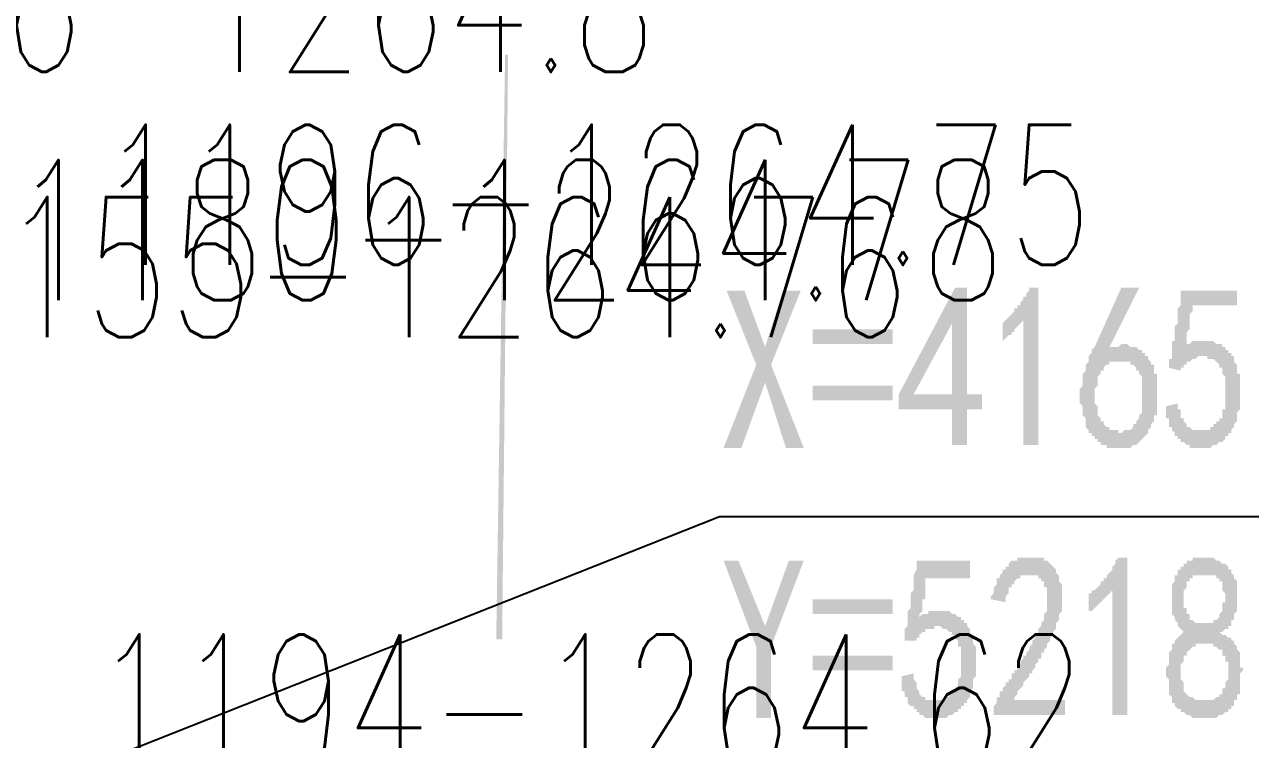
# Model space of a CAD drawing. Header units: millimetres. Extents: x 6156 to 7119, y 3162 to 3647.
# Drawn here: x 6993.06 to 7019.28, y 3537.29 to 3552.59 of the extents above; entities that cross this region are included whole.
import ezdxf
from ezdxf.enums import TextEntityAlignment as Align

# ---------------------------------------------------------------- set-up
doc = ezdxf.new("R2010")
doc.units = ezdxf.units.MM
doc.layers.add('图层1', color=7, linetype='Continuous')
doc.layers.add('点图2', color=30, linetype='Continuous', lineweight=5)
doc.styles.add('HBtxt', font='txt', dxfattribs={"width": 0.7, "bigfont": 'HZTXT'})

msp = doc.modelspace()

# ---------------------------------------------------------------- hatches: boundary and pattern name
at = {"layer": '图层1', "transparency": 33554559}
for points in [[(7009.727, 3543.531), (7009.346, 3543.531), (7008.901, 3544.928), (7008.393, 3543.531), (7008.012, 3543.531), (7008.711, 3545.309), (7008.076, 3546.897), (7008.457, 3546.897), (7008.901, 3545.69), (7009.282, 3546.897), (7009.663, 3546.897), (7009.028, 3545.309)], [(7014.426, 3546.325), (7014.426, 3546.262), (7014.426, 3546.262), (7014.362, 3546.198), (7014.362, 3546.198), (7014.299, 3546.135), (7014.299, 3546.135), (7014.235, 3546.071), (7014.235, 3546.071), (7014.235, 3546.008), (7014.172, 3546.008), (7014.172, 3545.944), (7014.108, 3545.944), (7014.045, 3545.881), (7014.045, 3545.881), (7013.981, 3545.817), (7013.981, 3545.817), (7013.981, 3545.817), (7013.981, 3546.198), (7013.981, 3546.198), (7014.045, 3546.262), (7014.045, 3546.262), (7014.108, 3546.325), (7014.108, 3546.325), (7014.172, 3546.389), (7014.172, 3546.389), (7014.235, 3546.452), (7014.235, 3546.452), (7014.235, 3546.516), (7014.299, 3546.516), (7014.299, 3546.579), (7014.362, 3546.579), (7014.362, 3546.643), (7014.362, 3546.643), (7014.426, 3546.706), (7014.426, 3546.77), (7014.489, 3546.77), (7014.489, 3546.833), (7014.489, 3546.833), (7014.553, 3546.897), (7014.553, 3546.96), (7014.553, 3546.96), (7014.743, 3546.96), (7014.743, 3543.595), (7014.426, 3543.595)], [(7017.728, 3544.484), (7017.728, 3544.42), (7017.728, 3544.357), (7017.791, 3544.357), (7017.791, 3544.293), (7017.791, 3544.23), (7017.791, 3544.166), (7017.855, 3544.166), (7017.855, 3544.103), (7017.855, 3544.103), (7017.918, 3544.039), (7017.918, 3544.039), (7017.918, 3543.976), (7017.982, 3543.976), (7017.982, 3543.976), (7018.045, 3543.912), (7018.045, 3543.912), (7018.045, 3543.912), (7018.109, 3543.912), (7018.172, 3543.912), (7018.172, 3543.912), (7018.236, 3543.912), (7018.299, 3543.912), (7018.299, 3543.912), (7018.363, 3543.912), (7018.363, 3543.912), (7018.426, 3543.912), (7018.426, 3543.976), (7018.49, 3543.976), (7018.49, 3543.976), (7018.49, 3544.039), (7018.553, 3544.039), (7018.553, 3544.103), (7018.617, 3544.103), (7018.617, 3544.166), (7018.68, 3544.166), (7018.68, 3544.23), (7018.68, 3544.293), (7018.68, 3544.293), (7018.68, 3544.357), (7018.744, 3544.357), (7018.744, 3544.42), (7018.744, 3544.484), (7018.744, 3544.484), (7018.744, 3544.547), (7018.744, 3544.611), (7018.744, 3544.674), (7018.744, 3544.738), (7018.744, 3544.738), (7018.744, 3544.801), (7018.744, 3544.865), (7018.744, 3544.865), (7018.744, 3544.928), (7018.744, 3544.992), (7018.744, 3545.055), (7018.744, 3545.055), (7018.68, 3545.119), (7018.68, 3545.182), (7018.68, 3545.182), (7018.68, 3545.246), (7018.617, 3545.246), (7018.617, 3545.309), (7018.617, 3545.309), (7018.553, 3545.373), (7018.553, 3545.373), (7018.49, 3545.436), (7018.49, 3545.436), (7018.426, 3545.436), (7018.426, 3545.436), (7018.363, 3545.436), (7018.363, 3545.5), (7018.299, 3545.5), (7018.299, 3545.5), (7018.236, 3545.5), (7018.172, 3545.5), (7018.172, 3545.5), (7018.109, 3545.436), (7018.109, 3545.436), (7018.045, 3545.436), (7018.045, 3545.436), (7017.982, 3545.373), (7017.982, 3545.373), (7017.918, 3545.373), (7017.918, 3545.309), (7017.855, 3545.309), (7017.855, 3545.246), (7017.791, 3545.246), (7017.791, 3545.182), (7017.791, 3545.182), (7017.537, 3545.246), (7017.537, 3545.246), (7017.537, 3545.246), (7017.537, 3545.246), (7017.537, 3545.246), (7017.537, 3545.309), (7017.537, 3545.309), (7017.537, 3545.309), (7017.537, 3545.373), (7017.537, 3545.373), (7017.537, 3545.436), (7017.601, 3545.436), (7017.601, 3545.5), (7017.601, 3545.5), (7017.601, 3545.563), (7017.601, 3545.563), (7017.601, 3545.627), (7017.601, 3545.69), (7017.601, 3545.754), (7017.601, 3545.817), (7017.664, 3545.817), (7017.664, 3545.881), (7017.664, 3545.944), (7017.664, 3546.008), (7017.664, 3546.071), (7017.664, 3546.135), (7017.728, 3546.198), (7017.728, 3546.262), (7017.728, 3546.389), (7017.728, 3546.452), (7017.728, 3546.516), (7017.791, 3546.579), (7017.791, 3546.706), (7017.791, 3546.77), (7017.791, 3546.833), (7017.791, 3546.897), (7018.997, 3546.897), (7018.997, 3546.579), (7018.045, 3546.579), (7018.045, 3546.516), (7018.045, 3546.452), (7017.982, 3546.389), (7017.982, 3546.325), (7017.982, 3546.262), (7017.982, 3546.198), (7017.982, 3546.135), (7017.982, 3546.135), (7017.982, 3546.071), (7017.918, 3546.008), (7017.918, 3545.944), (7017.918, 3545.944), (7017.918, 3545.881), (7017.918, 3545.817), (7017.918, 3545.817), (7017.918, 3545.754), (7017.918, 3545.69), (7017.855, 3545.69), (7017.918, 3545.754), (7017.982, 3545.754), (7017.982, 3545.754), (7018.045, 3545.817), (7018.045, 3545.817), (7018.109, 3545.817), (7018.172, 3545.817), (7018.172, 3545.817), (7018.236, 3545.817), (7018.236, 3545.817), (7018.299, 3545.817), (7018.299, 3545.817), (7018.363, 3545.817), (7018.363, 3545.817), (7018.426, 3545.817), (7018.426, 3545.817), (7018.49, 3545.817), (7018.49, 3545.817), (7018.553, 3545.754), (7018.617, 3545.754), (7018.617, 3545.754), (7018.68, 3545.754), (7018.68, 3545.754), (7018.68, 3545.69), (7018.744, 3545.69), (7018.744, 3545.627), (7018.807, 3545.627), (7018.807, 3545.563), (7018.871, 3545.563), (7018.871, 3545.5), (7018.934, 3545.5), (7018.934, 3545.436), (7018.934, 3545.436), (7018.934, 3545.373), (7018.997, 3545.309), (7018.997, 3545.309), (7018.997, 3545.246), (7018.997, 3545.182), (7018.997, 3545.119), (7019.061, 3545.119), (7019.061, 3545.055), (7019.061, 3545.055), (7019.061, 3544.992), (7019.061, 3544.992), (7019.061, 3544.928), (7019.061, 3544.865), (7019.061, 3544.801), (7019.061, 3544.738), (7019.061, 3544.738), (7019.061, 3544.674), (7019.061, 3544.674), (7019.061, 3544.611), (7019.061, 3544.547), (7019.061, 3544.484), (7019.061, 3544.42), (7019.061, 3544.42), (7019.061, 3544.357), (7018.997, 3544.293), (7018.997, 3544.23), (7018.997, 3544.23), (7018.997, 3544.166), (7018.997, 3544.103), (7018.934, 3544.039), (7018.934, 3544.039), (7018.934, 3543.976), (7018.871, 3543.912), (7018.871, 3543.912), (7018.871, 3543.849), (7018.807, 3543.849), (7018.807, 3543.849), (7018.807, 3543.785), (7018.744, 3543.785), (7018.744, 3543.722), (7018.744, 3543.722), (7018.68, 3543.658), (7018.68, 3543.658), (7018.617, 3543.658), (7018.553, 3543.595), (7018.553, 3543.595), (7018.49, 3543.595), (7018.49, 3543.595), (7018.426, 3543.531), (7018.426, 3543.531), (7018.363, 3543.531), (7018.363, 3543.531), (7018.299, 3543.531), (7018.236, 3543.531), (7018.236, 3543.531), (7018.172, 3543.531), (7018.172, 3543.531), (7018.109, 3543.531), (7018.109, 3543.531), (7018.045, 3543.531), (7017.982, 3543.531), (7017.982, 3543.595), (7017.918, 3543.595), (7017.918, 3543.595), (7017.855, 3543.658), (7017.855, 3543.658), (7017.791, 3543.658), (7017.791, 3543.722), (7017.728, 3543.722), (7017.728, 3543.722), (7017.728, 3543.785), (7017.664, 3543.785), (7017.664, 3543.849), (7017.664, 3543.849), (7017.601, 3543.912), (7017.601, 3543.912), (7017.601, 3543.976), (7017.537, 3543.976), (7017.537, 3544.039), (7017.537, 3544.103), (7017.537, 3544.166), (7017.474, 3544.166), (7017.474, 3544.23), (7017.474, 3544.293), (7017.474, 3544.357), (7017.474, 3544.42)], [(7009.727, 3541.118), (7009.028, 3539.277), (7009.028, 3537.753), (7008.711, 3537.753), (7008.711, 3539.277), (7008.012, 3541.118), (7008.33, 3541.118), (7008.901, 3539.721), (7008.901, 3539.721), (7009.409, 3541.118)], [(7012.076, 3538.706), (7012.076, 3538.642), (7012.076, 3538.579), (7012.076, 3538.579), (7012.14, 3538.515), (7012.14, 3538.452), (7012.14, 3538.388), (7012.14, 3538.388), (7012.203, 3538.325), (7012.203, 3538.261), (7012.203, 3538.261), (7012.267, 3538.198), (7012.267, 3538.198), (7012.33, 3538.198), (7012.33, 3538.134), (7012.33, 3538.134), (7012.394, 3538.134), (7012.394, 3538.134), (7012.457, 3538.134), (7012.521, 3538.134), (7012.521, 3538.134), (7012.584, 3538.134), (7012.584, 3538.134), (7012.648, 3538.134), (7012.711, 3538.134), (7012.711, 3538.134), (7012.775, 3538.134), (7012.775, 3538.198), (7012.838, 3538.198), (7012.838, 3538.198), (7012.838, 3538.261), (7012.902, 3538.261), (7012.902, 3538.325), (7012.965, 3538.325), (7012.965, 3538.388), (7012.965, 3538.388), (7013.029, 3538.452), (7013.029, 3538.515), (7013.029, 3538.515), (7013.029, 3538.515), (7013.029, 3538.579), (7013.092, 3538.642), (7013.092, 3538.706), (7013.092, 3538.706), (7013.092, 3538.769), (7013.092, 3538.833), (7013.092, 3538.896), (7013.092, 3538.959), (7013.092, 3538.959), (7013.092, 3539.023), (7013.092, 3539.023), (7013.092, 3539.086), (7013.092, 3539.15), (7013.092, 3539.213), (7013.092, 3539.277), (7013.029, 3539.277), (7013.029, 3539.34), (7013.029, 3539.404), (7013.029, 3539.404), (7013.029, 3539.404), (7012.965, 3539.467), (7012.965, 3539.531), (7012.902, 3539.531), (7012.902, 3539.594), (7012.838, 3539.594), (7012.838, 3539.594), (7012.775, 3539.658), (7012.775, 3539.658), (7012.775, 3539.658), (7012.711, 3539.658), (7012.711, 3539.658), (7012.648, 3539.721), (7012.584, 3539.721), (7012.584, 3539.721), (7012.521, 3539.721), (7012.521, 3539.658), (7012.457, 3539.658), (7012.457, 3539.658), (7012.394, 3539.658), (7012.33, 3539.658), (7012.33, 3539.594), (7012.267, 3539.594), (7012.267, 3539.594), (7012.203, 3539.531), (7012.203, 3539.531), (7012.203, 3539.467), (7012.14, 3539.467), (7012.14, 3539.404), (7012.14, 3539.404), (7011.886, 3539.404), (7011.886, 3539.467), (7011.886, 3539.467), (7011.886, 3539.467), (7011.886, 3539.467), (7011.886, 3539.467), (7011.886, 3539.531), (7011.886, 3539.531), (7011.886, 3539.531), (7011.886, 3539.594), (7011.886, 3539.594), (7011.886, 3539.658), (7011.886, 3539.658), (7011.949, 3539.721), (7011.949, 3539.785), (7011.949, 3539.785), (7011.949, 3539.848), (7011.949, 3539.912), (7011.949, 3539.975), (7011.949, 3539.975), (7011.949, 3540.039), (7012.013, 3540.102), (7012.013, 3540.166), (7012.013, 3540.229), (7012.013, 3540.293), (7012.013, 3540.356), (7012.013, 3540.42), (7012.076, 3540.483), (7012.076, 3540.61), (7012.076, 3540.674), (7012.076, 3540.737), (7012.076, 3540.801), (7012.14, 3540.928), (7012.14, 3540.991), (7012.14, 3541.055), (7012.14, 3541.118), (7013.283, 3541.118), (7013.283, 3540.737), (7012.394, 3540.737), (7012.33, 3540.737), (7012.33, 3540.674), (7012.33, 3540.61), (7012.33, 3540.547), (7012.33, 3540.483), (7012.33, 3540.42), (7012.33, 3540.356), (7012.33, 3540.293), (7012.267, 3540.293), (7012.267, 3540.229), (7012.267, 3540.166), (7012.267, 3540.102), (7012.267, 3540.102), (7012.267, 3540.039), (7012.267, 3540.039), (7012.203, 3539.975), (7012.203, 3539.912), (7012.203, 3539.912), (7012.267, 3539.975), (7012.267, 3539.975), (7012.33, 3539.975), (7012.394, 3539.975), (7012.394, 3540.039), (7012.457, 3540.039), (7012.457, 3540.039), (7012.521, 3540.039), (7012.521, 3540.039), (7012.584, 3540.039), (7012.648, 3540.039), (7012.648, 3540.039), (7012.648, 3540.039), (7012.711, 3540.039), (7012.775, 3540.039), (7012.775, 3540.039), (7012.838, 3540.039), (7012.838, 3540.039), (7012.902, 3539.975), (7012.902, 3539.975), (7012.965, 3539.975), (7013.029, 3539.912), (7013.029, 3539.912), (7013.029, 3539.912), (7013.092, 3539.912), (7013.092, 3539.848), (7013.156, 3539.848), (7013.156, 3539.785), (7013.219, 3539.785), (7013.219, 3539.721), (7013.219, 3539.721), (7013.283, 3539.658), (7013.283, 3539.658), (7013.283, 3539.594), (7013.283, 3539.531), (7013.346, 3539.531), (7013.346, 3539.467), (7013.346, 3539.404), (7013.346, 3539.34), (7013.346, 3539.34), (7013.41, 3539.277), (7013.41, 3539.277), (7013.41, 3539.213), (7013.41, 3539.15), (7013.41, 3539.15), (7013.41, 3539.086), (7013.41, 3539.023), (7013.41, 3538.959), (7013.41, 3538.896), (7013.41, 3538.896), (7013.41, 3538.833), (7013.41, 3538.833), (7013.41, 3538.769), (7013.41, 3538.706), (7013.41, 3538.642), (7013.41, 3538.642), (7013.346, 3538.579), (7013.346, 3538.515), (7013.346, 3538.452), (7013.346, 3538.452), (7013.346, 3538.388), (7013.283, 3538.325), (7013.283, 3538.261), (7013.283, 3538.261), (7013.283, 3538.198), (7013.219, 3538.134), (7013.219, 3538.134), (7013.219, 3538.071), (7013.156, 3538.071), (7013.156, 3538.071), (7013.156, 3538.007), (7013.092, 3538.007), (7013.092, 3537.944), (7013.029, 3537.944), (7013.029, 3537.88), (7012.965, 3537.88), (7012.965, 3537.88), (7012.902, 3537.817), (7012.902, 3537.817), (7012.838, 3537.817), (7012.838, 3537.817), (7012.775, 3537.753), (7012.775, 3537.753), (7012.711, 3537.753), (7012.648, 3537.753), (7012.648, 3537.753), (7012.584, 3537.753), (7012.584, 3537.753), (7012.521, 3537.753), (7012.457, 3537.753), (7012.457, 3537.753), (7012.394, 3537.753), (7012.394, 3537.753), (7012.33, 3537.753), (7012.33, 3537.753), (7012.267, 3537.817), (7012.267, 3537.817), (7012.203, 3537.817), (7012.203, 3537.88), (7012.14, 3537.88), (7012.14, 3537.944), (7012.076, 3537.944), (7012.076, 3537.944), (7012.076, 3538.007), (7012.013, 3538.007), (7012.013, 3538.007), (7011.949, 3538.071), (7011.949, 3538.134), (7011.949, 3538.134), (7011.949, 3538.198), (7011.886, 3538.198), (7011.886, 3538.261), (7011.886, 3538.325), (7011.822, 3538.325), (7011.822, 3538.388), (7011.822, 3538.452), (7011.822, 3538.515), (7011.822, 3538.579), (7011.822, 3538.642)], [(7013.791, 3537.88), (7013.791, 3537.943), (7013.791, 3537.943), (7013.791, 3538.007), (7013.854, 3538.07), (7013.854, 3538.134), (7013.854, 3538.134), (7013.854, 3538.197), (7013.918, 3538.197), (7013.918, 3538.261), (7013.918, 3538.324), (7013.981, 3538.324), (7013.981, 3538.388), (7013.981, 3538.388), (7014.045, 3538.451), (7014.045, 3538.451), (7014.045, 3538.515), (7014.108, 3538.515), (7014.108, 3538.515), (7014.108, 3538.578), (7014.172, 3538.578), (7014.172, 3538.642), (7014.172, 3538.705), (7014.235, 3538.705), (7014.235, 3538.769), (7014.299, 3538.769), (7014.299, 3538.832), (7014.299, 3538.896), (7014.362, 3538.896), (7014.362, 3538.959), (7014.426, 3539.023), (7014.426, 3539.086), (7014.489, 3539.086), (7014.489, 3539.15), (7014.553, 3539.213), (7014.553, 3539.277), (7014.553, 3539.277), (7014.616, 3539.34), (7014.616, 3539.404), (7014.68, 3539.467), (7014.68, 3539.467), (7014.68, 3539.531), (7014.743, 3539.594), (7014.743, 3539.594), (7014.743, 3539.658), (7014.807, 3539.721), (7014.807, 3539.721), (7014.807, 3539.785), (7014.807, 3539.785), (7014.87, 3539.848), (7014.87, 3539.848), (7014.87, 3539.912), (7014.87, 3539.912), (7014.87, 3539.975), (7014.934, 3540.039), (7014.934, 3540.102), (7014.934, 3540.102), (7014.934, 3540.166), (7014.934, 3540.229), (7014.934, 3540.293), (7014.934, 3540.293), (7014.934, 3540.356), (7014.934, 3540.42), (7014.934, 3540.42), (7014.934, 3540.483), (7014.934, 3540.547), (7014.87, 3540.547), (7014.87, 3540.61), (7014.87, 3540.674), (7014.807, 3540.674), (7014.807, 3540.737), (7014.807, 3540.737), (7014.743, 3540.737), (7014.743, 3540.801), (7014.68, 3540.801), (7014.68, 3540.801), (7014.616, 3540.801), (7014.616, 3540.801), (7014.553, 3540.801), (7014.553, 3540.801), (7014.489, 3540.801), (7014.489, 3540.801), (7014.426, 3540.801), (7014.362, 3540.801), (7014.362, 3540.737), (7014.299, 3540.737), (7014.299, 3540.737), (7014.235, 3540.674), (7014.235, 3540.674), (7014.235, 3540.61), (7014.172, 3540.61), (7014.172, 3540.547), (7014.108, 3540.547), (7014.108, 3540.483), (7014.108, 3540.483), (7014.108, 3540.42), (7014.045, 3540.356), (7014.045, 3540.356), (7014.045, 3540.293), (7014.045, 3540.229), (7013.727, 3540.293), (7013.727, 3540.356), (7013.791, 3540.42), (7013.791, 3540.483), (7013.791, 3540.547), (7013.791, 3540.547), (7013.854, 3540.61), (7013.854, 3540.674), (7013.854, 3540.737), (7013.918, 3540.737), (7013.918, 3540.801), (7013.918, 3540.801), (7013.981, 3540.864), (7013.981, 3540.864), (7013.981, 3540.928), (7014.045, 3540.928), (7014.045, 3540.991), (7014.045, 3540.991), (7014.108, 3540.991), (7014.108, 3541.055), (7014.108, 3541.055), (7014.172, 3541.118), (7014.172, 3541.118), (7014.235, 3541.118), (7014.299, 3541.118), (7014.299, 3541.182), (7014.362, 3541.182), (7014.362, 3541.182), (7014.426, 3541.182), (7014.426, 3541.182), (7014.489, 3541.182), (7014.489, 3541.182), (7014.553, 3541.182), (7014.616, 3541.182), (7014.616, 3541.182), (7014.68, 3541.182), (7014.68, 3541.182), (7014.743, 3541.182), (7014.743, 3541.182), (7014.807, 3541.182), (7014.807, 3541.182), (7014.87, 3541.182), (7014.87, 3541.118), (7014.934, 3541.118), (7014.934, 3541.118), (7014.997, 3541.055), (7014.997, 3541.055), (7014.997, 3541.055), (7015.061, 3540.991), (7015.061, 3540.991), (7015.124, 3540.928), (7015.124, 3540.864), (7015.124, 3540.864), (7015.188, 3540.801), (7015.188, 3540.737), (7015.188, 3540.737), (7015.188, 3540.674), (7015.251, 3540.61), (7015.251, 3540.61), (7015.251, 3540.547), (7015.251, 3540.483), (7015.251, 3540.483), (7015.251, 3540.42), (7015.251, 3540.356), (7015.251, 3540.293), (7015.251, 3540.229), (7015.251, 3540.229), (7015.251, 3540.166), (7015.251, 3540.166), (7015.251, 3540.102), (7015.251, 3540.039), (7015.251, 3540.039), (7015.188, 3539.975), (7015.188, 3539.912), (7015.188, 3539.848), (7015.188, 3539.848), (7015.124, 3539.785), (7015.124, 3539.721), (7015.124, 3539.721), (7015.124, 3539.658), (7015.061, 3539.594), (7015.061, 3539.531), (7014.997, 3539.467), (7014.997, 3539.467), (7014.997, 3539.467), (7014.997, 3539.467), (7014.997, 3539.404), (7014.997, 3539.404), (7014.934, 3539.34), (7014.934, 3539.34), (7014.934, 3539.277), (7014.934, 3539.277), (7014.87, 3539.213), (7014.87, 3539.213), (7014.87, 3539.15), (7014.807, 3539.15), (7014.807, 3539.086), (7014.807, 3539.023), (7014.743, 3539.023), (7014.743, 3538.959), (7014.743, 3538.959), (7014.68, 3538.896), (7014.68, 3538.832), (7014.68, 3538.832), (7014.616, 3538.769), (7014.616, 3538.705), (7014.553, 3538.705), (7014.553, 3538.642), (7014.489, 3538.578), (7014.489, 3538.578), (7014.426, 3538.515), (7014.426, 3538.451), (7014.362, 3538.388), (7014.362, 3538.388), (7014.299, 3538.324), (7014.299, 3538.261), (7014.235, 3538.197), (7014.235, 3538.134), (7014.235, 3538.134), (7015.315, 3538.134), (7015.315, 3537.817), (7013.791, 3537.817)], [(7016.331, 3540.483), (7016.331, 3540.483), (7016.267, 3540.42), (7016.267, 3540.42), (7016.204, 3540.356), (7016.204, 3540.356), (7016.204, 3540.356), (7016.14, 3540.293), (7016.14, 3540.293), (7016.077, 3540.23), (7016.077, 3540.23), (7016.013, 3540.166), (7016.013, 3540.166), (7015.95, 3540.103), (7015.95, 3540.103), (7015.886, 3540.039), (7015.886, 3540.039), (7015.823, 3540.039), (7015.823, 3540.42), (7015.886, 3540.42), (7015.886, 3540.483), (7015.95, 3540.483), (7015.95, 3540.483), (7016.013, 3540.547), (7016.013, 3540.547), (7016.077, 3540.61), (7016.077, 3540.674), (7016.14, 3540.674), (7016.14, 3540.737), (7016.204, 3540.737), (7016.204, 3540.801), (7016.204, 3540.801), (7016.267, 3540.864), (7016.267, 3540.864), (7016.331, 3540.928), (7016.331, 3540.991), (7016.331, 3540.991), (7016.394, 3541.055), (7016.394, 3541.055), (7016.394, 3541.118), (7016.458, 3541.182), (7016.458, 3541.182), (7016.648, 3541.182), (7016.648, 3537.817), (7016.331, 3537.817)]]:
    msp.add_hatch(color=256, dxfattribs=at).paths.add_polyline_path(points)
h = msp.add_hatch(color=256, dxfattribs=at)
h.paths.add_polyline_path([(7012.902, 3544.357), (7011.759, 3544.357), (7011.759, 3544.674), (7012.965, 3546.96), (7013.219, 3546.96), (7013.219, 3544.674), (7013.537, 3544.674), (7013.537, 3544.357), (7013.219, 3544.357), (7013.219, 3543.595), (7012.902, 3543.595)], flags=0)
h.paths.add_polyline_path([(7012.902, 3544.674), (7012.902, 3546.198), (7012.076, 3544.674)], flags=0)
h = msp.add_hatch(color=256, dxfattribs=at)
h.paths.add_polyline_path([(7015.632, 3544.738), (7015.632, 3544.801), (7015.696, 3544.865), (7015.696, 3544.928), (7015.696, 3544.928), (7015.696, 3544.992), (7015.696, 3545.055), (7015.696, 3545.119), (7015.696, 3545.119), (7015.759, 3545.182), (7015.759, 3545.246), (7015.759, 3545.246), (7015.759, 3545.309), (7015.759, 3545.309), (7015.823, 3545.373), (7015.823, 3545.436), (7015.823, 3545.436), (7015.823, 3545.5), (7015.886, 3545.563), (7015.886, 3545.627), (7015.886, 3545.627), (7015.95, 3545.69), (7015.95, 3545.69), (7016.521, 3546.96), (7016.902, 3546.96), (7016.267, 3545.69), (7016.331, 3545.69), (7016.331, 3545.69), (7016.394, 3545.69), (7016.458, 3545.69), (7016.458, 3545.69), (7016.521, 3545.754), (7016.521, 3545.754), (7016.585, 3545.754), (7016.648, 3545.754), (7016.648, 3545.754), (7016.712, 3545.69), (7016.712, 3545.69), (7016.775, 3545.69), (7016.775, 3545.69), (7016.839, 3545.69), (7016.839, 3545.69), (7016.902, 3545.627), (7016.902, 3545.627), (7016.966, 3545.627), (7016.966, 3545.563), (7017.029, 3545.563), (7017.029, 3545.5), (7017.093, 3545.5), (7017.093, 3545.436), (7017.093, 3545.436), (7017.156, 3545.373), (7017.156, 3545.309), (7017.22, 3545.309), (7017.22, 3545.246), (7017.22, 3545.246), (7017.22, 3545.182), (7017.22, 3545.119), (7017.283, 3545.119), (7017.283, 3545.055), (7017.283, 3544.992), (7017.283, 3544.928), (7017.283, 3544.928), (7017.283, 3544.865), (7017.283, 3544.801), (7017.283, 3544.738), (7017.283, 3544.738), (7017.283, 3544.674), (7017.283, 3544.611), (7017.283, 3544.611), (7017.283, 3544.547), (7017.283, 3544.484), (7017.283, 3544.42), (7017.283, 3544.42), (7017.283, 3544.357), (7017.283, 3544.293), (7017.283, 3544.23), (7017.22, 3544.23), (7017.22, 3544.166), (7017.22, 3544.103), (7017.22, 3544.103), (7017.156, 3544.039), (7017.156, 3543.976), (7017.156, 3543.976), (7017.093, 3543.912), (7017.093, 3543.849), (7017.093, 3543.849), (7017.029, 3543.785), (7017.029, 3543.785), (7017.029, 3543.785), (7016.966, 3543.722), (7016.966, 3543.722), (7016.902, 3543.658), (7016.902, 3543.658), (7016.902, 3543.658), (7016.839, 3543.595), (7016.775, 3543.595), (7016.775, 3543.595), (7016.712, 3543.531), (7016.712, 3543.531), (7016.648, 3543.531), (7016.648, 3543.531), (7016.585, 3543.531), (7016.521, 3543.531), (7016.521, 3543.531), (7016.458, 3543.531), (7016.394, 3543.531), (7016.394, 3543.531), (7016.331, 3543.531), (7016.331, 3543.531), (7016.267, 3543.531), (7016.204, 3543.531), (7016.204, 3543.595), (7016.14, 3543.595), (7016.14, 3543.595), (7016.077, 3543.595), (7016.077, 3543.658), (7016.013, 3543.658), (7016.013, 3543.658), (7016.013, 3543.722), (7015.95, 3543.722), (7015.95, 3543.785), (7015.886, 3543.785), (7015.886, 3543.849), (7015.823, 3543.849), (7015.823, 3543.912), (7015.823, 3543.912), (7015.759, 3543.976), (7015.759, 3544.039), (7015.759, 3544.039), (7015.759, 3544.103), (7015.759, 3544.166), (7015.696, 3544.23), (7015.696, 3544.23), (7015.696, 3544.293), (7015.696, 3544.357), (7015.696, 3544.42), (7015.696, 3544.42), (7015.632, 3544.484), (7015.632, 3544.547), (7015.632, 3544.611), (7015.632, 3544.611), (7015.632, 3544.674), (7015.632, 3544.738), (7015.632, 3544.738)], flags=0)
h.paths.add_polyline_path([(7016.14, 3544.103), (7016.14, 3544.039), (7016.14, 3544.039), (7016.204, 3543.976), (7016.204, 3543.976), (7016.267, 3543.976), (7016.267, 3543.912), (7016.331, 3543.912), (7016.331, 3543.912), (7016.394, 3543.912), (7016.458, 3543.912), (7016.458, 3543.849), (7016.521, 3543.849), (7016.521, 3543.849), (7016.585, 3543.912), (7016.585, 3543.912), (7016.648, 3543.912), (7016.712, 3543.912), (7016.712, 3543.912), (7016.775, 3543.976), (7016.775, 3543.976), (7016.775, 3544.039), (7016.839, 3544.039), (7016.839, 3544.103), (7016.839, 3544.103), (7016.902, 3544.166), (7016.902, 3544.166), (7016.902, 3544.23), (7016.902, 3544.23), (7016.966, 3544.293), (7016.966, 3544.357), (7016.966, 3544.42), (7016.966, 3544.42), (7016.966, 3544.484), (7016.966, 3544.547), (7016.966, 3544.611), (7016.966, 3544.674), (7016.966, 3544.674), (7016.966, 3544.738), (7016.966, 3544.801), (7016.966, 3544.865), (7016.966, 3544.928), (7016.966, 3544.992), (7016.966, 3544.992), (7016.966, 3545.055), (7016.902, 3545.119), (7016.902, 3545.119), (7016.902, 3545.182), (7016.839, 3545.182), (7016.839, 3545.246), (7016.839, 3545.246), (7016.839, 3545.246), (7016.775, 3545.309), (7016.712, 3545.309), (7016.712, 3545.373), (7016.648, 3545.373), (7016.648, 3545.373), (7016.585, 3545.373), (7016.585, 3545.373), (7016.521, 3545.373), (7016.521, 3545.373), (7016.458, 3545.373), (7016.394, 3545.373), (7016.394, 3545.373), (7016.331, 3545.373), (7016.331, 3545.373), (7016.267, 3545.373), (7016.267, 3545.309), (7016.204, 3545.309), (7016.204, 3545.309), (7016.14, 3545.246), (7016.14, 3545.246), (7016.14, 3545.182), (7016.077, 3545.182), (7016.077, 3545.119), (7016.077, 3545.119), (7016.013, 3545.055), (7016.013, 3544.992), (7016.013, 3544.928), (7016.013, 3544.928), (7016.013, 3544.865), (7015.95, 3544.801), (7015.95, 3544.738), (7015.95, 3544.738), (7015.95, 3544.674), (7015.95, 3544.611), (7015.95, 3544.547), (7015.95, 3544.547), (7015.95, 3544.484), (7015.95, 3544.484), (7016.013, 3544.42), (7016.013, 3544.357), (7016.013, 3544.293), (7016.013, 3544.293), (7016.013, 3544.23), (7016.077, 3544.166), (7016.077, 3544.166), (7016.077, 3544.103), (7016.14, 3544.103)], flags=0)
h = msp.add_hatch(color=256, dxfattribs=at)
h.paths.add_polyline_path([(7017.474, 3538.769), (7017.474, 3538.832), (7017.474, 3538.832), (7017.537, 3538.896), (7017.537, 3538.959), (7017.537, 3539.023), (7017.537, 3539.023), (7017.537, 3539.086), (7017.537, 3539.15), (7017.601, 3539.213), (7017.601, 3539.213), (7017.601, 3539.277), (7017.601, 3539.34), (7017.664, 3539.34), (7017.664, 3539.404), (7017.664, 3539.404), (7017.728, 3539.467), (7017.728, 3539.467), (7017.791, 3539.531), (7017.791, 3539.531), (7017.855, 3539.594), (7017.855, 3539.594), (7017.855, 3539.594), (7017.791, 3539.658), (7017.791, 3539.658), (7017.728, 3539.721), (7017.728, 3539.721), (7017.728, 3539.785), (7017.664, 3539.848), (7017.664, 3539.848), (7017.664, 3539.912), (7017.664, 3539.912), (7017.664, 3539.912), (7017.601, 3539.975), (7017.601, 3540.039), (7017.601, 3540.102), (7017.601, 3540.102), (7017.601, 3540.166), (7017.601, 3540.229), (7017.601, 3540.293), (7017.601, 3540.356), (7017.601, 3540.356), (7017.601, 3540.42), (7017.601, 3540.483), (7017.601, 3540.547), (7017.601, 3540.547), (7017.601, 3540.61), (7017.664, 3540.674), (7017.664, 3540.674), (7017.664, 3540.737), (7017.664, 3540.801), (7017.728, 3540.801), (7017.728, 3540.864), (7017.728, 3540.928), (7017.791, 3540.928), (7017.791, 3540.928), (7017.791, 3540.991), (7017.855, 3540.991), (7017.855, 3541.055), (7017.918, 3541.055), (7017.918, 3541.118), (7017.982, 3541.118), (7017.982, 3541.118), (7018.045, 3541.118), (7018.045, 3541.182), (7018.109, 3541.182), (7018.109, 3541.182), (7018.172, 3541.182), (7018.172, 3541.182), (7018.236, 3541.182), (7018.299, 3541.182), (7018.299, 3541.182), (7018.299, 3541.182), (7018.363, 3541.182), (7018.426, 3541.182), (7018.426, 3541.182), (7018.49, 3541.182), (7018.49, 3541.182), (7018.553, 3541.118), (7018.553, 3541.118), (7018.553, 3541.118), (7018.617, 3541.118), (7018.617, 3541.118), (7018.68, 3541.055), (7018.744, 3541.055), (7018.744, 3541.055), (7018.807, 3540.991), (7018.807, 3540.991), (7018.807, 3540.928), (7018.871, 3540.928), (7018.871, 3540.864), (7018.871, 3540.864), (7018.934, 3540.801), (7018.934, 3540.737), (7018.934, 3540.737), (7018.997, 3540.674), (7018.997, 3540.61), (7018.997, 3540.61), (7018.997, 3540.547), (7018.997, 3540.547), (7018.997, 3540.483), (7018.997, 3540.42), (7018.997, 3540.356), (7018.997, 3540.356), (7018.997, 3540.293), (7018.997, 3540.229), (7018.997, 3540.166), (7018.997, 3540.102), (7018.997, 3540.102), (7018.997, 3540.039), (7018.997, 3540.039), (7018.934, 3539.975), (7018.934, 3539.912), (7018.934, 3539.912), (7018.934, 3539.848), (7018.871, 3539.848), (7018.871, 3539.785), (7018.871, 3539.721), (7018.807, 3539.721), (7018.807, 3539.658), (7018.744, 3539.658), (7018.744, 3539.658), (7018.68, 3539.594), (7018.68, 3539.594), (7018.617, 3539.594), (7018.68, 3539.531), (7018.744, 3539.531), (7018.744, 3539.531), (7018.807, 3539.467), (7018.807, 3539.467), (7018.871, 3539.467), (7018.871, 3539.404), (7018.934, 3539.404), (7018.934, 3539.34), (7018.934, 3539.34), (7018.997, 3539.277), (7018.997, 3539.277), (7018.997, 3539.213), (7018.997, 3539.213), (7019.061, 3539.15), (7019.061, 3539.086), (7019.061, 3539.086), (7019.061, 3539.023), (7019.061, 3538.959), (7019.061, 3538.896), (7019.061, 3538.832), (7019.124, 3538.832), (7019.124, 3538.769), (7019.061, 3538.705), (7019.061, 3538.642), (7019.061, 3538.578), (7019.061, 3538.515), (7019.061, 3538.515), (7019.061, 3538.452), (7019.061, 3538.388), (7019.061, 3538.325), (7019.061, 3538.325), (7019.061, 3538.261), (7018.997, 3538.261), (7018.997, 3538.198), (7018.997, 3538.134), (7018.934, 3538.134), (7018.934, 3538.071), (7018.934, 3538.007), (7018.871, 3538.007), (7018.871, 3538.007), (7018.871, 3537.944), (7018.807, 3537.944), (7018.807, 3537.88), (7018.744, 3537.88), (7018.744, 3537.88), (7018.68, 3537.817), (7018.68, 3537.817), (7018.617, 3537.817), (7018.617, 3537.817), (7018.553, 3537.753), (7018.553, 3537.753), (7018.49, 3537.753), (7018.49, 3537.753), (7018.426, 3537.753), (7018.363, 3537.753), (7018.363, 3537.753), (7018.299, 3537.753), (7018.299, 3537.753), (7018.236, 3537.753), (7018.172, 3537.753), (7018.172, 3537.753), (7018.109, 3537.753), (7018.045, 3537.753), (7018.045, 3537.753), (7017.982, 3537.817), (7017.982, 3537.817), (7017.918, 3537.817), (7017.918, 3537.817), (7017.918, 3537.817), (7017.855, 3537.88), (7017.855, 3537.88), (7017.791, 3537.88), (7017.791, 3537.944), (7017.728, 3537.944), (7017.728, 3537.944), (7017.664, 3538.007), (7017.664, 3538.007), (7017.664, 3538.071), (7017.601, 3538.071), (7017.601, 3538.134), (7017.601, 3538.198), (7017.601, 3538.198), (7017.537, 3538.261), (7017.537, 3538.325), (7017.537, 3538.325), (7017.537, 3538.388), (7017.537, 3538.452), (7017.537, 3538.452), (7017.537, 3538.515), (7017.537, 3538.578), (7017.474, 3538.642), (7017.474, 3538.705), (7017.474, 3538.769), (7017.474, 3538.769)], flags=0)
h.paths.add_polyline_path([(7017.791, 3538.769), (7017.791, 3538.705), (7017.791, 3538.705), (7017.791, 3538.642), (7017.791, 3538.578), (7017.855, 3538.515), (7017.855, 3538.452), (7017.855, 3538.452), (7017.855, 3538.388), (7017.855, 3538.388), (7017.855, 3538.325), (7017.918, 3538.261), (7017.918, 3538.261), (7017.982, 3538.198), (7017.982, 3538.198), (7018.045, 3538.198), (7018.045, 3538.198), (7018.109, 3538.134), (7018.109, 3538.134), (7018.172, 3538.134), (7018.172, 3538.134), (7018.236, 3538.134), (7018.236, 3538.134), (7018.299, 3538.134), (7018.299, 3538.134), (7018.363, 3538.134), (7018.426, 3538.134), (7018.426, 3538.134), (7018.49, 3538.134), (7018.49, 3538.134), (7018.553, 3538.198), (7018.553, 3538.198), (7018.617, 3538.198), (7018.617, 3538.261), (7018.68, 3538.261), (7018.68, 3538.325), (7018.68, 3538.388), (7018.744, 3538.388), (7018.744, 3538.452), (7018.744, 3538.452), (7018.744, 3538.515), (7018.807, 3538.578), (7018.807, 3538.642), (7018.807, 3538.642), (7018.807, 3538.705), (7018.807, 3538.769), (7018.807, 3538.832), (7018.807, 3538.832), (7018.807, 3538.896), (7018.807, 3538.959), (7018.744, 3538.959), (7018.744, 3539.023), (7018.744, 3539.086), (7018.68, 3539.086), (7018.68, 3539.15), (7018.68, 3539.213), (7018.617, 3539.213), (7018.617, 3539.213), (7018.553, 3539.277), (7018.553, 3539.277), (7018.49, 3539.277), (7018.49, 3539.34), (7018.426, 3539.34), (7018.426, 3539.34), (7018.363, 3539.34), (7018.299, 3539.34), (7018.299, 3539.34), (7018.236, 3539.34), (7018.236, 3539.34), (7018.236, 3539.34), (7018.172, 3539.34), (7018.109, 3539.34), (7018.109, 3539.277), (7018.045, 3539.277), (7018.045, 3539.277), (7017.982, 3539.213), (7017.982, 3539.213), (7017.982, 3539.213), (7017.918, 3539.15), (7017.918, 3539.15), (7017.918, 3539.086), (7017.855, 3539.086), (7017.855, 3539.023), (7017.855, 3538.959), (7017.855, 3538.959), (7017.791, 3538.896), (7017.791, 3538.832), (7017.791, 3538.769), (7017.791, 3538.769)], flags=0)
h.paths.add_polyline_path([(7017.855, 3540.293), (7017.855, 3540.293), (7017.855, 3540.229), (7017.855, 3540.166), (7017.855, 3540.102), (7017.918, 3540.102), (7017.918, 3540.039), (7017.918, 3539.975), (7017.982, 3539.975), (7017.982, 3539.912), (7017.982, 3539.912), (7017.982, 3539.848), (7018.045, 3539.848), (7018.045, 3539.848), (7018.109, 3539.785), (7018.109, 3539.785), (7018.172, 3539.785), (7018.172, 3539.785), (7018.236, 3539.785), (7018.299, 3539.785), (7018.299, 3539.785), (7018.363, 3539.785), (7018.426, 3539.785), (7018.426, 3539.785), (7018.49, 3539.785), (7018.49, 3539.848), (7018.553, 3539.848), (7018.553, 3539.848), (7018.617, 3539.912), (7018.617, 3539.912), (7018.617, 3539.912), (7018.617, 3539.975), (7018.68, 3540.039), (7018.68, 3540.039), (7018.68, 3540.102), (7018.68, 3540.166), (7018.68, 3540.229), (7018.744, 3540.229), (7018.744, 3540.293), (7018.744, 3540.356), (7018.744, 3540.356), (7018.744, 3540.42), (7018.68, 3540.483), (7018.68, 3540.547), (7018.68, 3540.547), (7018.68, 3540.61), (7018.68, 3540.674), (7018.617, 3540.674), (7018.617, 3540.737), (7018.617, 3540.737), (7018.553, 3540.737), (7018.553, 3540.801), (7018.49, 3540.801), (7018.49, 3540.801), (7018.426, 3540.801), (7018.426, 3540.801), (7018.363, 3540.801), (7018.299, 3540.801), (7018.299, 3540.801), (7018.236, 3540.801), (7018.236, 3540.801), (7018.172, 3540.801), (7018.109, 3540.801), (7018.109, 3540.801), (7018.045, 3540.801), (7018.045, 3540.737), (7017.982, 3540.737), (7017.982, 3540.674), (7017.918, 3540.674), (7017.918, 3540.674), (7017.918, 3540.61), (7017.918, 3540.61), (7017.918, 3540.547), (7017.855, 3540.483), (7017.855, 3540.42), (7017.855, 3540.42), (7017.855, 3540.356), (7017.855, 3540.293)], flags=0)

# ---------------------------------------------------------------- linework, layer by layer
at = {"layer": '图层1', "lineweight": -3}
for p, q in [((7007.925, 3542.054), (6979.076, 3530.629)), ((7033.26, 3542.054), (7007.925, 3542.054))]:
    msp.add_line(p, q, dxfattribs=at)
at = {"layer": '图层1', "transparency": 33554559}
for points in [[(7003.339, 3551.945), (7003.276, 3539.437), (7003.149, 3539.437)], [(7003.403, 3551.945), (7003.339, 3551.945), (7003.276, 3539.437)]]:
    msp.add_solid(points, dxfattribs=at)
at = {"layer": '图层1', "lineweight": -3, "transparency": 33554559}
for points in [[(7011.632, 3545.754), (7009.917, 3545.754), (7011.632, 3546.071), (7009.917, 3546.071)], [(7011.632, 3544.547), (7009.917, 3544.547), (7011.632, 3544.865), (7009.917, 3544.865)], [(7011.632, 3539.975), (7009.917, 3539.975), (7011.632, 3540.293), (7009.917, 3540.293)], [(7011.632, 3538.769), (7009.917, 3538.769), (7011.632, 3539.086), (7009.917, 3539.086)]]:
    msp.add_solid(points, dxfattribs=at)

# ---------------------------------------------------------------- texts
at = {"layer": '点图2', "style": 'HBtxt', "width": 0.7}
for s, p in [('1096-1264.8', (6987.129, 3553.075)), ('1196-1264.75', (6994.658, 3548.946)), ('1180-1264.78', (6992.794, 3548.192)), ('1155-1264.76', (6990.755, 3547.399)), ('1194-1264.62', (6994.523, 3538.041))]:
    msp.add_text(s, height=3, dxfattribs=at).set_placement(p, align=Align.MIDDLE_LEFT)

doc.saveas('drawing.dxf')
